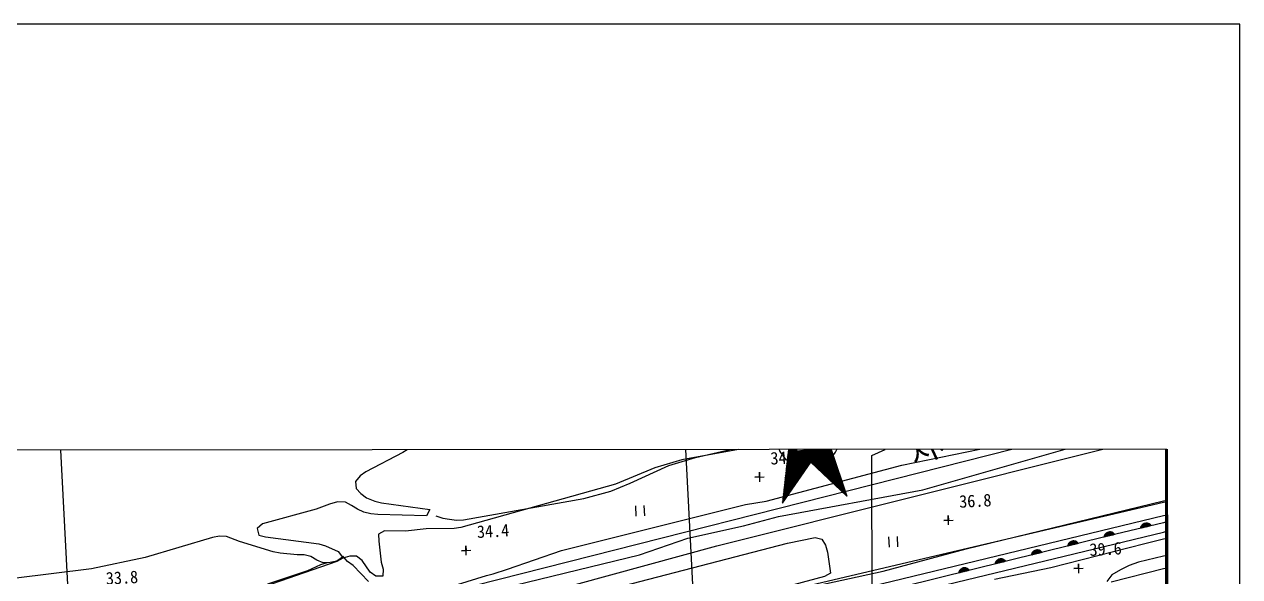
# Model space of a CAD drawing. Header units: millimetres. Extents: x 13158 to 13954, y 1103 to 1807.
# Drawn here: x 13759.2 to 13953.9, y 1530.6 to 1619.1 of the extents above; entities that cross this region are included whole.
import ezdxf
from ezdxf.enums import TextEntityAlignment as Align
from ezdxf.xclip import XClip

# ---------------------------------------------------------------- set-up
doc = ezdxf.new("R2010")
doc.units = ezdxf.units.MM
doc.header["$LTSCALE"] = 10
doc.header["$MEASUREMENT"] = 0
doc.header["$XCLIPFRAME"] = 2
doc.linetypes.add('A-CENTR01', pattern=[2, 1.25, -0.25, 0.25, -0.25])
doc.layers.add('TN-MACL', color=6, linetype='A-CENTR01')
doc.layers.add('TZ-BASE', color=253, linetype='Continuous')
doc.layers.add('TX-PAPR', color=2, linetype='Continuous', plot=False)
doc.styles.get("Standard").update_dxf_attribs({"font": 'GulimChe.ttf'})

# ---------------------------------------------------------------- blocks, each defined once
blk = doc.blocks.new('JD-DGDHG')
at = {"layer": 'TZ-BASE'}
for p, q in [((519.5, 135.95), (538.08, -213.91)), ((519.5, 135.95), (538.08, -213.91)), ((619.64, 135.95), (638.22, -213.91)), ((652.73, 74.59), (699.91, 96.64)), ((641.08, 90.82), (638.4, 66.97)), ((641.08, 90.82), (648.73, 68.07)), ((532.89, 88.53), (-0.06, 60.23)), ((581.66, 51.91, 35), (699.42, 81.75, 35)), ((624.47, 74.29, 34), (652.68, 80.71, 34)), ((640.16, 80.09), (640.67, 75.32)), ((660.89, 69.07, 36), (699.42, 80.12, 36)), ((627.89, 60.14, 37), (699.42, 78.04, 37)), ((641.88, 75.45), (641.62, 77.93)), ((582.08, 77.76, 33), (577.57, 75.09, 33)), ((639.35, 75.44), (640.5, 76.86)), ((639.37, 75.22), (640.52, 76.65)), ((639.49, 75.13), (640.55, 76.44)), ((639.62, 75.05), (640.57, 76.23)), ((639.75, 74.97), (640.59, 76.01)), ((641.04, 74.43), (642.68, 76.45)), ((641.21, 74.39), (642.77, 76.32)), ((641.37, 74.35), (642.86, 76.2)), ((641.54, 74.32), (642.95, 76.07)), ((641.71, 74.3), (643.04, 75.95)), ((643.54, 74.42), (645.7, 77.09)), ((643.79, 74.49), (645.76, 76.92)), ((644.06, 74.58), (645.81, 76.75)), ((644.34, 74.69), (645.87, 76.58)), ((644.66, 74.85), (645.93, 76.41)), ((645.03, 75.06), (645.98, 76.24)), ((645.49, 75.4), (646.04, 76.07)), ((657.5, 73.07, 35), (679.5, 77.5, 35)), ((577.57, 75.09, 33), (571.64, 71.98, 33)), ((620.17, 72.98, 34), (624.47, 74.29, 34)), ((633.19, 75.9, 34), (622.25, 73.88, 34)), ((638.54, 68.22), (643.54, 74.42)), ((638.57, 68.5), (643.31, 74.36)), ((638.6, 68.78), (643.08, 74.32)), ((638.63, 69.05), (642.87, 74.29)), ((638.67, 69.33), (642.66, 74.28)), ((638.7, 69.61), (642.46, 74.27)), ((638.73, 69.89), (642.26, 74.26)), ((638.76, 70.16), (642.07, 74.27)), ((638.79, 70.44), (641.89, 74.28)), ((638.82, 70.72), (641.71, 74.3)), ((638.85, 71), (641.54, 74.32)), ((638.88, 71.27), (641.37, 74.35)), ((638.92, 71.55), (641.21, 74.39)), ((638.95, 71.83), (641.04, 74.43)), ((638.98, 72.11), (641.66, 75.43)), ((639.01, 72.38), (640.73, 74.52)), ((639.04, 72.66), (640.58, 74.57)), ((639.07, 72.94), (640.43, 74.63)), ((639.1, 73.22), (640.29, 74.69)), ((639.13, 73.49), (640.15, 74.75)), ((639.17, 73.77), (640.01, 74.82)), ((639.2, 74.05), (639.88, 74.89)), ((639.23, 74.33), (639.75, 74.97)), ((639.26, 74.6), (639.62, 75.05)), ((639.29, 74.88), (639.49, 75.13)), ((639.32, 75.16), (639.37, 75.22)), ((639.88, 74.89), (640.61, 75.8)), ((640.01, 74.82), (640.64, 75.59)), ((640.15, 74.75), (640.66, 75.38)), ((640.29, 74.69), (640.81, 75.34)), ((640.43, 74.63), (641.03, 75.36)), ((640.58, 74.57), (641.24, 75.38)), ((640.67, 75.32), (641.88, 75.45)), ((640.73, 74.52), (641.45, 75.4)), ((641.89, 74.28), (643.13, 75.82)), ((642.07, 74.27), (643.22, 75.69)), ((642.26, 74.26), (643.37, 75.63)), ((642.46, 74.27), (643.58, 75.65)), ((642.66, 74.28), (643.78, 75.67)), ((642.87, 74.29), (643.99, 75.69)), ((642.97, 73.47), (643.79, 74.49)), ((643.08, 74.32), (644.2, 75.7)), ((643.08, 73.36), (644.06, 74.58)), ((643.19, 73.26), (644.34, 74.69)), ((643.3, 73.16), (644.66, 74.85)), ((643.31, 74.36), (644.4, 75.72)), ((643.41, 73.06), (645.03, 75.06)), ((643.52, 72.95), (645.49, 75.4)), ((643.63, 72.85), (646.1, 75.91)), ((643.74, 72.75), (646.15, 75.74)), ((643.85, 72.64), (646.21, 75.57)), ((643.96, 72.54), (646.27, 75.4)), ((644.07, 72.44), (646.32, 75.23)), ((644.18, 72.34), (646.38, 75.06)), ((644.29, 72.23), (646.44, 74.89)), ((644.4, 72.13), (646.49, 74.73)), ((644.51, 72.03), (646.55, 74.56)), ((644.62, 71.92), (646.61, 74.39)), ((644.72, 71.82), (646.66, 74.22)), ((644.83, 71.72), (646.72, 74.05)), ((652.8, 0.58), (652.73, 74.59)), ((617.95, 72.6, 34), (611.66, 70, 34)), ((614.02, 70.14, 34), (620.17, 72.98, 34)), ((622.25, 73.88, 34), (617.95, 72.6, 34)), ((635.81, 67.27, 35), (657.5, 73.07, 35)), ((638.4, 66.97), (642.93, 73.51)), ((638.51, 67.94), (642.48, 72.86)), ((648.73, 68.07), (642.93, 73.51)), ((644.94, 71.62), (646.78, 73.88)), ((645.05, 71.51), (646.83, 73.71)), ((645.16, 71.41), (646.89, 73.55)), ((645.27, 71.31), (646.95, 73.38)), ((645.38, 71.2), (647, 73.21)), ((645.49, 71.1), (647.06, 73.04)), ((645.6, 71), (647.12, 72.87)), ((645.71, 70.9), (647.17, 72.7)), ((645.82, 70.79), (647.23, 72.53)), ((645.93, 70.69), (647.29, 72.37)), ((646.04, 70.59), (647.34, 72.2)), ((570.72, 71.31, 33), (570.01, 70.44, 33)), ((570.01, 70.44, 33), (570.11, 69.33, 33)), ((571.64, 71.98, 33), (570.72, 71.31, 33)), ((610.91, 68.87, 34), (614.02, 70.14, 34)), ((633.99, 71.11, 34.36), (635.49, 71.19, 34.36)), ((634.74, 71.15, 34.36), (633.99, 71.11, 34.36)), ((634.78, 70.4, 34.36), (634.7, 71.9, 34.36)), ((634.7, 71.9, 34.36), (634.74, 71.15, 34.36)), ((638.48, 67.67), (641.32, 71.19)), ((646.15, 70.48), (647.4, 72.03)), ((646.26, 70.38), (647.46, 71.86)), ((646.37, 70.28), (647.51, 71.69)), ((646.48, 70.18), (647.57, 71.52)), ((646.59, 70.07), (647.63, 71.35)), ((646.7, 69.97), (647.68, 71.19)), ((646.81, 69.87), (647.74, 71.02)), ((646.92, 69.76), (647.8, 70.85)), ((647.03, 69.66), (647.85, 70.68)), ((647.14, 69.56), (647.91, 70.51)), ((647.25, 69.46), (647.97, 70.34)), ((647.36, 69.35), (648.02, 70.17)), ((570.11, 69.33, 33), (570.84, 68.5, 33)), ((570.84, 68.5, 33), (571.74, 67.83, 33)), ((611.66, 70, 34), (586.88, 63.08, 34)), ((606.59, 67.7, 34), (610.91, 68.87, 34)), ((637.75, 64.83, 36), (660.89, 69.07, 36)), ((638.45, 67.39), (640.16, 69.52)), ((647.47, 69.25), (648.08, 70.01)), ((647.58, 69.15), (648.14, 69.84)), ((647.69, 69.04), (648.19, 69.67)), ((647.8, 68.94), (648.25, 69.5)), ((647.91, 68.84), (648.31, 69.33)), ((648.02, 68.74), (648.36, 69.16)), ((648.13, 68.63), (648.42, 68.99)), ((648.24, 68.53), (648.48, 68.83)), ((648.35, 68.43), (648.53, 68.66)), ((648.46, 68.32), (648.59, 68.49)), ((648.57, 68.22), (648.65, 68.32)), ((648.68, 68.12), (648.7, 68.15)), ((565.81, 66.8, 33), (563.72, 65.98, 33)), ((567.1, 67.18, 33), (565.81, 66.8, 33)), ((568.37, 67.11, 33), (567.1, 67.18, 33)), ((569.37, 66.6, 33), (568.37, 67.11, 33)), ((570.3, 65.98, 33), (569.37, 66.6, 33)), ((571.74, 67.83, 33), (573.07, 67.28, 33)), ((573.07, 67.28, 33), (574.15, 67.01, 33)), ((574.15, 67.01, 33), (581.9, 65.92, 33)), ((587.31, 64.28, 34), (606.59, 67.7, 34)), ((603.02, 59.39, 35), (632.5, 66.75, 35)), ((614.97, 64.87, 34.79), (614.88, 66.54, 34.79)), ((616.19, 66.58, 34.79), (616.28, 64.93, 34.79)), ((632.5, 66.75, 35), (635.81, 67.27, 35)), ((638.42, 67.11), (639.01, 67.84)), ((662.12, 58.38, 36.23), (699.42, 67.11, 36.23)), ((667.81, 59.63, 37), (699.42, 67.33, 37)), ((699.42, 67.33, 37), (699.94, 67.45, 37)), ((699.42, 67.11, 36.23), (699.94, 67.23, 36.23)), ((512.53, 19.86, 38), (699.42, 64.97, 38)), ((563.72, 65.98, 33), (555.08, 63.65, 33)), ((571.32, 65.51, 33), (570.3, 65.98, 33)), ((572.43, 65.27, 33), (571.32, 65.51, 33)), ((573.56, 65.15, 33), (572.43, 65.27, 33)), ((581.39, 64.93, 33), (573.56, 65.15, 33)), ((581.9, 65.92, 33), (581.39, 64.93, 33)), ((582.84, 64.92, 34), (583.96, 64.58, 34)), ((583.96, 64.58, 34), (585.07, 64.38, 34)), ((585.07, 64.38, 34), (586.2, 64.26, 34)), ((586.2, 64.26, 34), (587.31, 64.28, 34)), ((632.18, 63.33, 36), (637.75, 64.83, 36)), ((664.23, 64.18, 36.83), (665.73, 64.26, 36.83)), ((665.02, 63.48, 36.83), (664.94, 64.97, 36.83)), ((664.94, 64.97, 36.83), (664.98, 64.22, 36.83)), ((699.42, 64.97, 38), (699.94, 65.09, 38)), ((555.08, 63.65, 33), (554.24, 62.92, 33)), ((554.24, 62.92, 33), (554.49, 61.83, 33)), ((570.32, 31.16, 39), (699.42, 62.33, 39)), ((574.66, 62.53, 34), (573.68, 62, 34)), ((578, 62.5, 34), (574.66, 62.53, 34)), ((581.34, 62.84, 34), (578, 62.5, 34)), ((585.79, 62.9, 34), (581.34, 62.84, 34)), ((586.88, 63.08, 34), (585.79, 62.9, 34)), ((623.24, 61.37, 36), (632.18, 63.33, 36)), ((664.98, 64.22, 36.83), (664.23, 64.18, 36.83)), ((690.75, 62.34, 38.92), (690.31, 61.63, 38.92)), ((690.93, 62.35, 38.92), (690.52, 61.68, 38.92)), ((699.42, 63.82, 38.92), (690.7, 61.72, 38.92)), ((691.09, 62.33, 38.92), (690.72, 61.73, 38.92)), ((690.76, 62.35, 38.92), (691.47, 61.91, 38.92)), ((691.07, 62.33, 38.92), (691.63, 61.99, 38.92)), ((696.12, 63.56, 38.92), (695.74, 62.95, 38.92)), ((697.49, 63.36, 38.92), (695.74, 62.93, 38.92)), ((695.76, 63.03, 38.92), (695.86, 62.96, 38.92)), ((695.81, 63.17, 38.92), (696.07, 63.01, 38.92)), ((695.88, 63.3, 38.92), (696.27, 63.06, 38.92)), ((696.38, 63.7, 38.92), (695.94, 62.98, 38.92)), ((695.97, 63.43, 38.92), (696.48, 63.11, 38.92)), ((696.08, 63.53, 38.92), (696.69, 63.16, 38.92)), ((696.58, 63.75, 38.92), (696.14, 63.03, 38.92)), ((696.22, 63.63, 38.92), (696.89, 63.21, 38.92)), ((696.76, 63.75, 38.92), (696.35, 63.08, 38.92)), ((696.38, 63.7, 38.92), (697.1, 63.26, 38.92)), ((696.92, 63.73, 38.92), (696.56, 63.13, 38.92)), ((696.59, 63.75, 38.92), (697.31, 63.31, 38.92)), ((697.07, 63.68, 38.92), (696.76, 63.18, 38.92)), ((696.9, 63.73, 38.92), (697.46, 63.39, 38.92)), ((697.2, 63.61, 38.92), (696.97, 63.23, 38.92)), ((697.33, 63.53, 38.92), (697.18, 63.28, 38.92)), ((697.44, 63.42, 38.92), (697.38, 63.33, 38.92)), ((699.94, 63.95, 38.92), (699.42, 63.82, 38.92)), ((699.42, 62.33, 39), (699.94, 62.46, 39)), ((547.1, 61.48, 33), (536.31, 58.25, 33)), ((548.19, 61.65, 33), (547.1, 61.48, 33)), ((549.31, 61.64, 33), (548.19, 61.65, 33)), ((551.42, 60.82, 33), (549.31, 61.64, 33)), ((556.83, 59.15, 33), (551.42, 60.82, 33)), ((554.49, 61.83, 33), (555.56, 61.56, 33)), ((555.56, 61.56, 33), (564.11, 60.42, 33)), ((564.11, 60.42, 33), (565.19, 60.1, 33)), ((573.68, 62, 34), (573.71, 60.89, 34)), ((573.71, 60.89, 34), (574.13, 57.49, 34)), ((583.85, 46.24, 37), (639.22, 60.54, 37)), ((615.51, 58.7, 36), (623.24, 61.37, 36)), ((639.22, 60.54, 37), (643.64, 61.46, 37)), ((643.64, 61.46, 37), (644.71, 61.18, 37)), ((644.71, 61.18, 37), (645.28, 60.21, 37)), ((690.7, 61.72, 38.92), (646.04, 50.71, 38.92)), ((655.55, 59.91, 36.89), (655.46, 61.58, 36.89)), ((656.77, 61.63, 36.89), (656.85, 59.98, 36.89)), ((681.4, 56.67, 35.64), (696.47, 60.5, 35.64)), ((684.45, 60.72, 38.92), (684.08, 60.1, 38.92)), ((685.83, 60.52, 38.92), (684.08, 60.09, 38.92)), ((684.22, 60.46, 38.92), (684.62, 60.22, 38.92)), ((684.72, 60.86, 38.92), (684.28, 60.14, 38.92)), ((684.31, 60.58, 38.92), (684.82, 60.27, 38.92)), ((684.42, 60.69, 38.92), (685.03, 60.32, 38.92)), ((684.92, 60.91, 38.92), (684.49, 60.19, 38.92)), ((684.55, 60.78, 38.92), (685.23, 60.37, 38.92)), ((685.1, 60.91, 38.92), (684.69, 60.24, 38.92)), ((684.72, 60.86, 38.92), (685.44, 60.42, 38.92)), ((685.26, 60.89, 38.92), (684.9, 60.29, 38.92)), ((684.93, 60.91, 38.92), (685.64, 60.48, 38.92)), ((685.41, 60.85, 38.92), (685.1, 60.34, 38.92)), ((685.24, 60.9, 38.92), (685.8, 60.56, 38.92)), ((685.54, 60.78, 38.92), (685.31, 60.39, 38.92)), ((685.67, 60.69, 38.92), (685.52, 60.44, 38.92)), ((685.78, 60.58, 38.92), (685.72, 60.49, 38.92)), ((691.65, 61.95, 38.92), (689.9, 61.53, 38.92)), ((690.28, 62.16, 38.92), (689.91, 61.54, 38.92)), ((689.92, 61.62, 38.92), (690.03, 61.56, 38.92)), ((689.97, 61.77, 38.92), (690.23, 61.61, 38.92)), ((690.05, 61.9, 38.92), (690.44, 61.66, 38.92)), ((690.54, 62.3, 38.92), (690.1, 61.58, 38.92)), ((690.14, 62.02, 38.92), (690.65, 61.71, 38.92)), ((690.25, 62.13, 38.92), (690.85, 61.76, 38.92)), ((690.38, 62.22, 38.92), (691.06, 61.81, 38.92)), ((690.55, 62.3, 38.92), (691.27, 61.86, 38.92)), ((691.24, 62.28, 38.92), (690.93, 61.78, 38.92)), ((691.37, 62.21, 38.92), (691.14, 61.83, 38.92)), ((691.49, 62.12, 38.92), (691.34, 61.88, 38.92)), ((691.6, 62.02, 38.92), (691.55, 61.93, 38.92)), ((696.47, 60.5, 35.64), (699.42, 61.22, 35.64)), ((699.42, 61.22, 35.64), (699.94, 61.35, 35.64)), ((557.93, 58.95, 33), (556.83, 59.15, 33)), ((560.64, 58.69, 33), (557.93, 58.95, 33)), ((561.76, 58.68, 33), (560.64, 58.69, 33)), ((562.83, 58.4, 33), (561.76, 58.68, 33)), ((565.19, 60.1, 33), (567.23, 59.2, 33)), ((567.23, 59.2, 33), (567.93, 58.32, 33)), ((568.72, 57.64, 35), (567.99, 58.48, 35)), ((569.07, 58.46, 34), (567.99, 58.14, 34)), ((570.18, 58.45, 34), (569.07, 58.46, 34)), ((571.08, 57.78, 34), (570.18, 58.45, 34)), ((583.66, 48.07, 37), (627.89, 60.14, 37)), ((586.96, 59.35, 34.36), (588.46, 59.43, 34.36)), ((587.71, 59.39, 34.36), (586.96, 59.35, 34.36)), ((587.75, 58.64, 34.36), (587.67, 60.14, 34.36)), ((587.67, 60.14, 34.36), (587.71, 59.39, 34.36)), ((591.56, 52.88, 36), (615.51, 58.7, 36)), ((594.36, 56.39, 35), (603.02, 59.39, 35)), ((645.28, 60.21, 37), (645.6, 59.13, 37)), ((645.6, 59.13, 37), (646.09, 55.74, 37)), ((654.51, 56.06, 37), (667.81, 59.63, 37)), ((680, 59.08, 38.92), (678.25, 58.65, 38.92)), ((678.63, 59.28, 38.92), (678.26, 58.66, 38.92)), ((678.27, 58.75, 38.92), (678.38, 58.68, 38.92)), ((678.32, 58.89, 38.92), (678.58, 58.73, 38.92)), ((678.39, 59.02, 38.92), (678.79, 58.79, 38.92)), ((678.89, 59.42, 38.92), (678.45, 58.7, 38.92)), ((678.48, 59.15, 38.92), (679, 58.84, 38.92)), ((678.59, 59.25, 38.92), (679.2, 58.89, 38.92)), ((679.09, 59.47, 38.92), (678.66, 58.75, 38.92)), ((678.73, 59.35, 38.92), (679.41, 58.94, 38.92)), ((679.27, 59.48, 38.92), (678.87, 58.8, 38.92)), ((678.89, 59.42, 38.92), (679.61, 58.99, 38.92)), ((679.44, 59.46, 38.92), (679.07, 58.85, 38.92)), ((679.1, 59.47, 38.92), (679.82, 59.04, 38.92)), ((679.58, 59.41, 38.92), (679.28, 58.91, 38.92)), ((679.41, 59.46, 38.92), (679.97, 59.12, 38.92)), ((679.72, 59.34, 38.92), (679.48, 58.96, 38.92)), ((679.84, 59.26, 38.92), (679.69, 59.01, 38.92)), ((679.95, 59.15, 38.92), (679.9, 59.06, 38.92)), ((684.1, 60.18, 38.92), (684.2, 60.12, 38.92)), ((684.15, 60.33, 38.92), (684.41, 60.17, 38.92)), ((699.42, 58.47, 36.71), (695.46, 57.51, 36.71)), ((699.95, 58.59, 36.71), (699.42, 58.47, 36.71)), ((536.31, 58.25, 33), (527.68, 56.44, 33)), ((566.98, 57.64, 34), (555.3, 53.56, 34)), ((564.37, 57.07, 34), (562.33, 56.14, 34)), ((563.8, 57.81, 33), (562.83, 58.4, 33)), ((564.82, 57.38, 33), (563.8, 57.81, 33)), ((565.48, 57.39, 34), (564.37, 57.07, 34)), ((565.92, 57.48, 33), (564.82, 57.38, 33)), ((567.01, 57.69, 33), (565.92, 57.48, 33)), ((567.99, 58.14, 34), (566.98, 57.64, 34)), ((567.93, 58.32, 33), (567.01, 57.69, 33)), ((569.62, 56.97, 35), (568.72, 57.64, 35)), ((572.06, 54.41, 35), (569.62, 56.97, 35)), ((572.35, 55.93, 34), (571.08, 57.78, 34)), ((574.13, 57.49, 34), (574.45, 56.41, 34)), ((625.24, 49.71, 36.23), (662.12, 58.38, 36.23)), ((667.24, 56.55, 38.92), (666.8, 55.83, 38.92)), ((667.44, 56.6, 38.92), (667.01, 55.88, 38.92)), ((667.08, 56.48, 38.92), (667.76, 56.06, 38.92)), ((667.62, 56.61, 38.92), (667.22, 55.93, 38.92)), ((667.24, 56.55, 38.92), (667.96, 56.12, 38.92)), ((667.78, 56.58, 38.92), (667.42, 55.98, 38.92)), ((667.45, 56.6, 38.92), (668.17, 56.17, 38.92)), ((667.93, 56.54, 38.92), (667.63, 56.03, 38.92)), ((667.76, 56.59, 38.92), (668.32, 56.25, 38.92)), ((668.07, 56.47, 38.92), (667.83, 56.08, 38.92)), ((672.38, 54.78, 35.64), (681.4, 56.67, 35.64)), ((672.8, 57.85, 38.92), (672.43, 57.23, 38.92)), ((674.18, 57.65, 38.92), (672.43, 57.22, 38.92)), ((672.45, 57.31, 38.92), (672.55, 57.25, 38.92)), ((672.5, 57.46, 38.92), (672.76, 57.3, 38.92)), ((672.57, 57.59, 38.92), (672.96, 57.35, 38.92)), ((673.06, 57.99, 38.92), (672.63, 57.27, 38.92)), ((672.66, 57.71, 38.92), (673.17, 57.4, 38.92)), ((672.77, 57.82, 38.92), (673.38, 57.45, 38.92)), ((673.27, 58.04, 38.92), (672.83, 57.32, 38.92)), ((672.9, 57.91, 38.92), (673.58, 57.5, 38.92)), ((673.45, 58.04, 38.92), (673.04, 57.37, 38.92)), ((673.07, 57.99, 38.92), (673.79, 57.55, 38.92)), ((673.61, 58.02, 38.92), (673.25, 57.42, 38.92)), ((673.28, 58.04, 38.92), (673.99, 57.6, 38.92)), ((673.76, 57.97, 38.92), (673.45, 57.47, 38.92)), ((673.59, 58.02, 38.92), (674.15, 57.69, 38.92)), ((673.89, 57.91, 38.92), (673.66, 57.52, 38.92)), ((674.01, 57.82, 38.92), (673.86, 57.57, 38.92)), ((674.12, 57.71, 38.92), (674.07, 57.62, 38.92)), ((685.1, 56.47, 39.62), (686.59, 56.55, 39.62)), ((685.85, 56.51, 39.62), (685.1, 56.47, 39.62)), ((685.89, 55.76, 39.62), (685.81, 57.26, 39.62)), ((685.81, 57.26, 39.62), (685.85, 56.51, 39.62)), ((693.93, 56.99, 36.71), (692.53, 56.3, 36.71)), ((695.46, 57.51, 36.71), (693.93, 56.99, 36.71)), ((699.95, 56.55, 39), (699.42, 56.42, 39)), ((527.68, 56.44, 33), (515.2, 54.9, 33)), ((562.33, 56.14, 34), (555.91, 53.98, 34)), ((573.25, 55.26, 34), (572.35, 55.93, 34)), ((574.36, 55.29, 34), (573.25, 55.26, 34)), ((574.45, 56.41, 34), (574.36, 55.29, 34)), ((580.15, 52.03, 35), (590.96, 55.37, 35)), ((590.96, 55.37, 35), (592.04, 55.62, 35)), ((592.04, 55.62, 35), (594.36, 56.39, 35)), ((645.12, 55.21, 37), (626.76, 50.3, 37)), ((633.45, 51.49, 37), (654.51, 56.06, 37)), ((646.09, 55.74, 37), (645.12, 55.21, 37)), ((668.35, 56.21, 38.92), (666.6, 55.78, 38.92)), ((666.98, 56.41, 38.92), (666.61, 55.79, 38.92)), ((666.62, 55.87, 38.92), (666.73, 55.81, 38.92)), ((666.67, 56.02, 38.92), (666.93, 55.86, 38.92)), ((666.74, 56.15, 38.92), (667.14, 55.91, 38.92)), ((666.83, 56.27, 38.92), (667.34, 55.96, 38.92)), ((666.94, 56.38, 38.92), (667.55, 56.01, 38.92)), ((668.19, 56.38, 38.92), (668.04, 56.13, 38.92)), ((668.3, 56.28, 38.92), (668.24, 56.19, 38.92)), ((691.17, 55.5, 36.71), (690.34, 54.43, 36.71)), ((699.42, 56.42, 39), (691.06, 54.33, 39)), ((692.53, 56.3, 36.71), (691.17, 55.5, 36.71))]:
    blk.add_line(p, q, dxfattribs=at)
for centre, radius, start, end in [((642.48, 77.66), 5.09, 117.7919, 229.3661), ((642.48, 77.66), 5.09, 322.7919, 74.3661), ((690.87, 61.38, 38.92), 0.975, 36.1496, 170.9098), ((696.7, 62.78, 38.92), 0.975, 36.1496, 170.9098), ((685.04, 59.94, 38.92), 0.975, 36.47, 171.2303), ((679.22, 58.5, 38.92), 0.975, 36.47, 171.2303), ((667.57, 55.63, 38.92), 0.975, 36.47, 171.2303), ((673.39, 57.07, 38.92), 0.975, 36.47, 171.2303)]:
    blk.add_arc(centre, radius, start, end, dxfattribs=at)
blk.add_text('서기(현)283km152.80', height=3.6, rotation=25.0518, dxfattribs=at).set_placement((678.81, 83.42), align=Align.MIDDLE)
for s, p in [('34.4', (636.52, 73.13, 37.12)), ('36.8', (666.76, 66.21, 37.12)), ('34.4', (589.5, 61.37, 37.12)), ('39.6', (687.63, 58.5, 37.12)), ('33.8', (530.05, 53.91, 37.12))]:
    blk.add_text(s, height=2, rotation=3.0398, dxfattribs=at).set_placement(p)

msp = doc.modelspace()

# ---------------------------------------------------------------- linework, layer by layer
at = {"layer": 'TN-MACL', "const_width": 0.5}
msp.add_lwpolyline([(13942.31, 1401.02), (13942.17, 1551.02)], dxfattribs=at)
at = {"layer": 'TX-PAPR'}
msp.add_lwpolyline([(13157.89, 1103.05), (13953.89, 1103.05), (13953.89, 1619.05), (13157.89, 1619.05)], close=True, dxfattribs=at)
msp.add_lwpolyline([(13242.17, 1550.41), (13242.31, 1400.41), (13942.31, 1401.02), (13942.17, 1551.02), (13242.17, 1550.41)], dxfattribs=at)

# ---------------------------------------------------------------- block references
at = {"layer": 'TZ-BASE'}
ref = msp.add_blockref('JD-DGDHG', (13242.24, 1475.41), dxfattribs=at)
XClip(ref).set_block_clipping_path([(-0.0683160481, 74.9999689185), (0.0639064394, -74.9999728055), (700.0636344835, -74.3829345312), (699.9314119962, 75.6170071928)])

doc.saveas('drawing.dxf')
